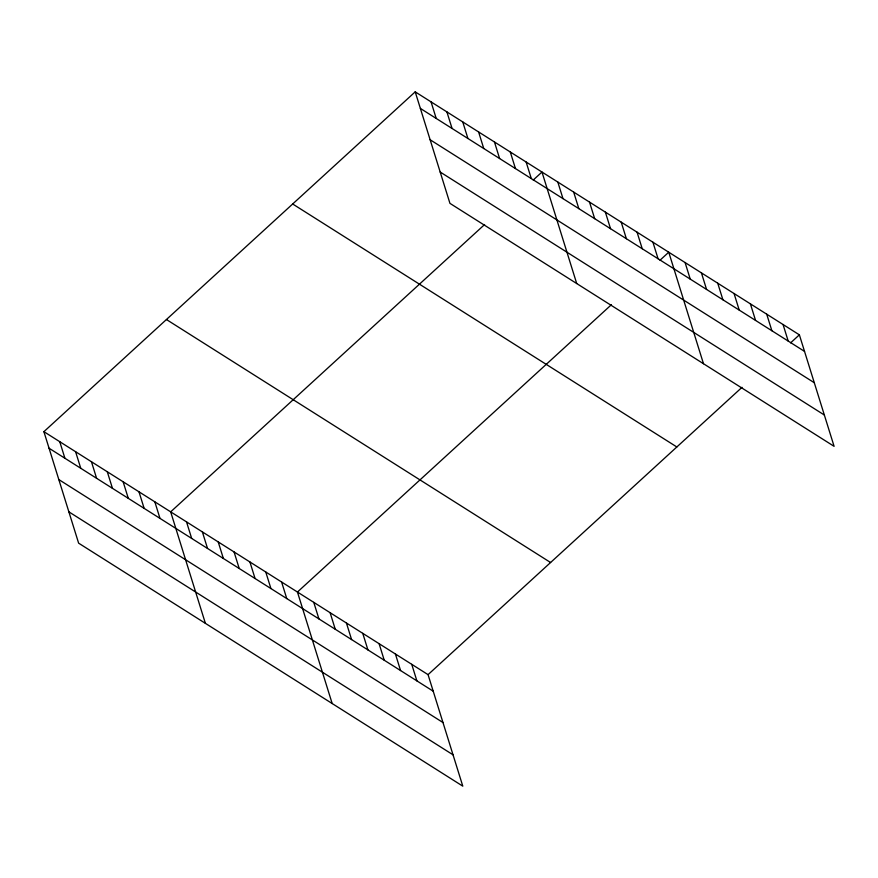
<?xml version="1.0" encoding="UTF-8"?>
<svg xmlns="http://www.w3.org/2000/svg" width="878" height="878" viewBox="0 0 878 878"><rect width="100%" height="100%" fill="white"/><g stroke="black" fill="none" stroke-linecap="round" stroke-linejoin="round"><path stroke-width="1.32" d="M43.9 431.669L428.058 674.644L462.794 786.15L78.625 543.164L43.9 431.669L415.206 91.85L799.375 334.836L834.1 446.331L449.942 203.356L415.206 91.85M484.601 224.548L170.672 511.852L205.397 623.347M533.231 180.045L541.978 172.033L576.714 283.539M611.384 304.732L297.444 592.035L332.18 703.53M660.004 260.228L668.751 252.216L703.487 363.722M428.058 674.644L741.998 387.341M790.617 342.848L799.375 334.836M420.364 108.422L804.533 351.398M430.121 139.745L814.29 382.731M440.174 172.022L824.343 415.009M292.681 203.992L676.839 446.968M166.436 319.526L550.594 562.513M49.058 448.23L433.227 691.205M58.815 479.564L442.984 722.539M68.868 511.841L453.037 754.817M783.044 324.509L788.203 341.07M766.713 314.181L771.872 330.743M750.394 303.854L755.552 320.415M734.063 293.526L739.221 310.088M717.732 283.199L722.901 299.76M701.412 272.871L706.57 289.444M685.081 262.544L690.24 279.116M652.914 242.196L658.072 258.758M637.066 232.176L642.224 248.737M621.218 222.156L626.376 238.717M605.37 212.125L610.528 228.697M589.522 202.105L594.68 218.666M573.674 192.084L578.832 208.646M557.826 182.064L562.985 198.626M526.131 162.013L531.3 178.574M510.294 151.993L515.452 168.554M494.446 141.973L499.604 158.534M478.598 131.941L483.756 148.514M462.75 121.921L467.908 138.483M446.902 111.901L452.06 128.462M431.054 101.881L436.212 118.442M411.738 664.317L416.896 680.889M395.407 653.989L400.566 670.562M379.087 643.662L384.246 660.234M362.757 633.334L367.915 649.907M346.426 623.018L351.584 639.579M330.106 612.69L335.264 629.252M313.775 602.363L318.933 618.924M281.597 582.004L286.766 598.576M265.76 571.984L270.918 588.556M249.912 561.964L255.07 578.525M234.064 551.944L239.222 568.505M218.216 541.913L223.374 558.485M202.368 531.892L207.526 548.454M186.52 521.872L191.678 538.433M154.824 501.821L159.983 518.393M138.976 491.801L144.135 508.362M123.129 481.781L128.298 498.342M107.292 471.76L112.45 488.322M91.444 461.729L96.602 478.301M75.596 451.709L80.754 468.27M59.748 441.689L64.906 458.25"/></g></svg>
